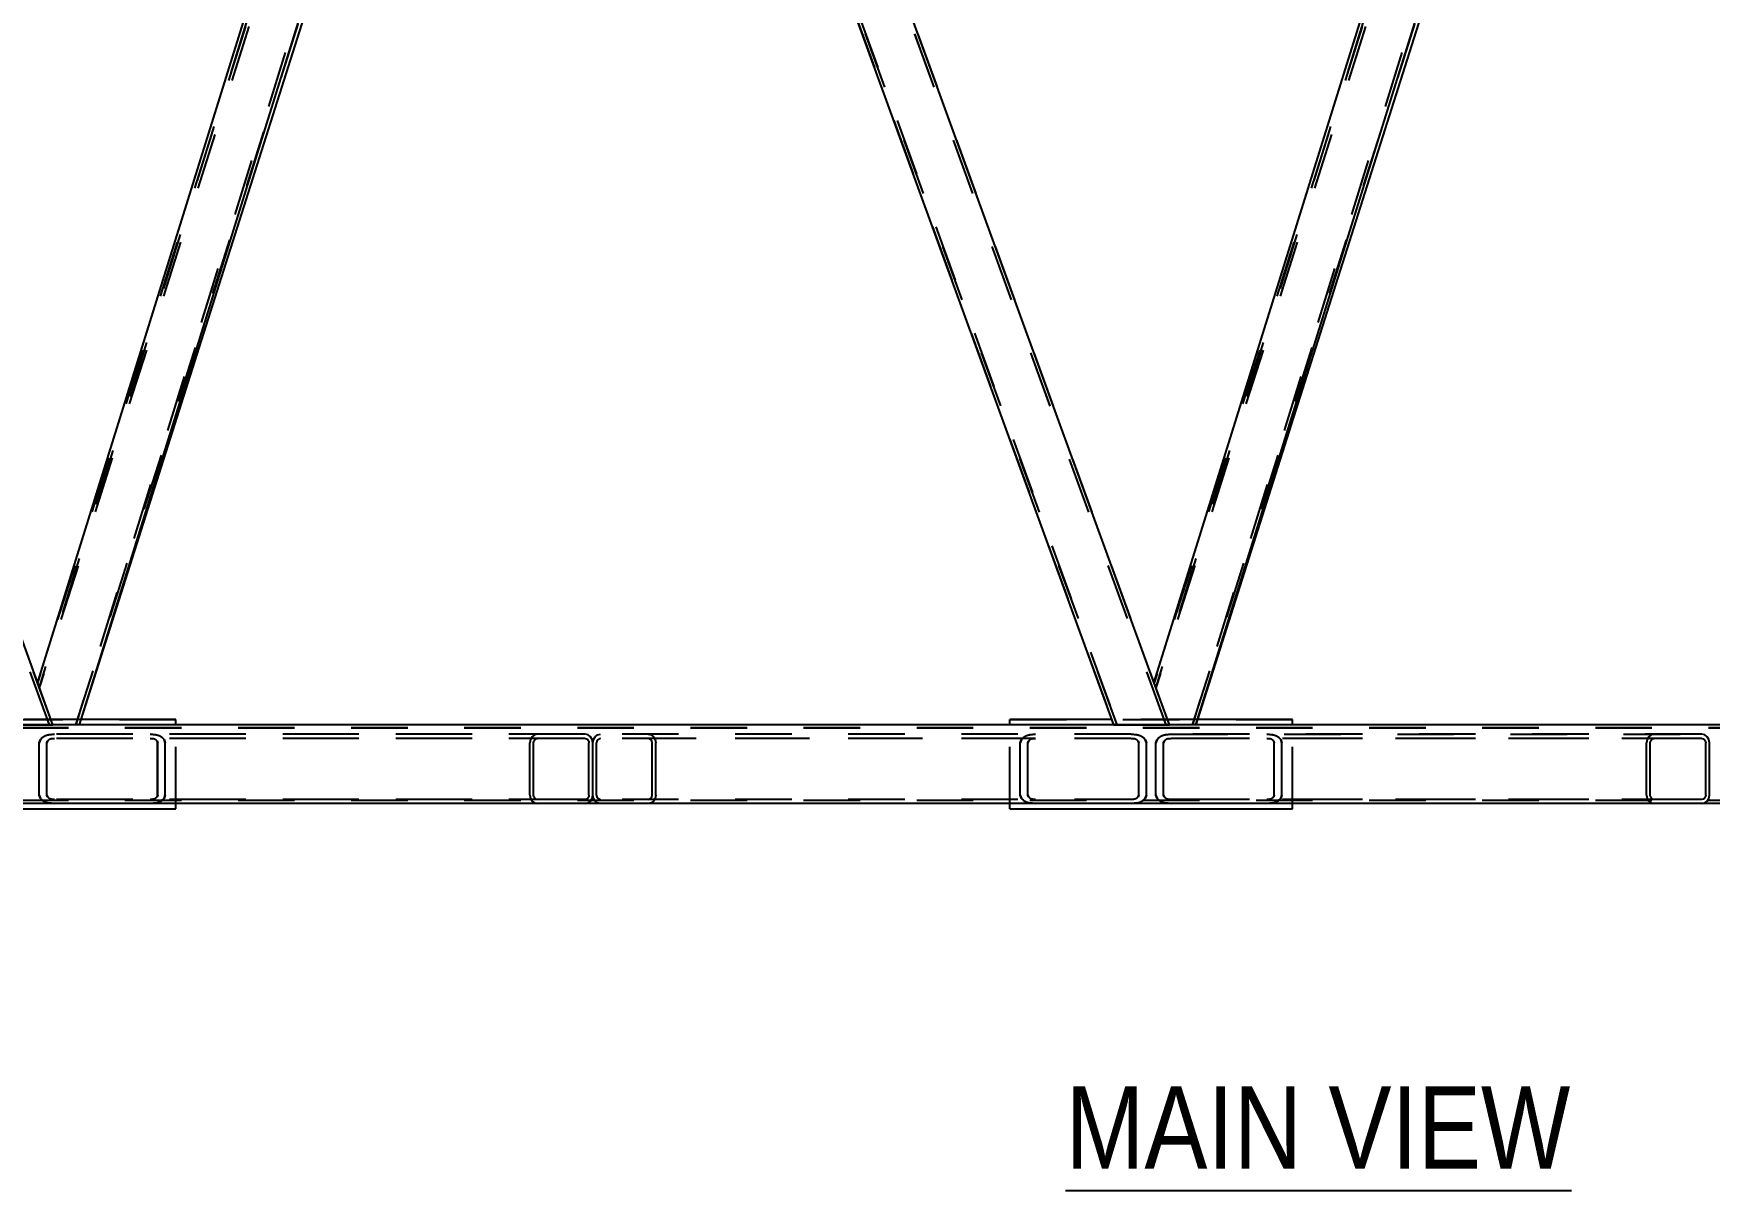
# Model space of a CAD drawing. Header units: millimetres. Extents: x -808 to 381, y -747 to 94.
# Drawn here: x 124.6 to 182.7, y -71.8 to -31.7 of the extents above; entities that cross this region are included whole.
import ezdxf

# ---------------------------------------------------------------- set-up
doc = ezdxf.new("R2010")
doc.units = ezdxf.units.MM
doc.linetypes.add('DXK_LINE_DOT2', pattern=[3.9198, 1.9599, -1.9599])
doc.styles.add('Arial Narrow', font='ARIALN.TTF', dxfattribs={"height": 0.2})

# ---------------------------------------------------------------- blocks, each defined once
blk = doc.blocks.new('Unknown-232923327-11 - 56149')
at = {"color": 30, "linetype": 'Continuous'}
blk.add_line((160.378, -71.753), (177.909, -71.753), dxfattribs=at)
at = {"color": 0, "linetype": 'Continuous'}
blk.add_wipeout([(177.909, -71.003), (177.909, -68.003), (160.378, -68.003), (160.378, -71.003)], dxfattribs=at)
at = {"color": 3, "linetype": 'Continuous', "style": 'Arial Narrow'}
blk.add_text('MAIN VIEW', height=2.8633, dxfattribs=at).set_placement((160.378, -71.003))
blk = doc.blocks.new('Part-232923327-56427 - 56149')
at = {"color": 2, "linetype": 'Continuous'}
for p, q in [((141.248, -1.2), (124.747, -54.139)), ((142.241, -1.2), (142.609, -2.21)), ((142.732, -2.548), (142.609, -2.21)), ((142.732, -2.548), (126.191, -55.616)), ((125.285, -55.616), (124.747, -54.139))]:
    blk.add_line(p, q, dxfattribs=at)
at = {"color": 7, "linetype": 'DXK_LINE_DOT2'}
for p, q in [((141.362, -1.2), (124.808, -54.308)), ((142.241, -1.2), (141.248, -1.2)), ((142.67, -2.379), (126.077, -55.616)), ((142.732, -2.548), (142.656, -2.34)), ((126.191, -55.616), (125.285, -55.616))]:
    blk.add_line(p, q, dxfattribs=at)
blk = doc.blocks.new('Part-232923327-56389 - 56149')
at = {"color": 7, "linetype": 'DXK_LINE_DOT2'}
for p, q in [((163.552, -56.123), (163.512, -56.235)), ((163.512, -58.053), (163.512, -56.235)), ((163.776, -56.235), (163.797, -56.179)), ((163.776, -58.053), (163.776, -56.235)), ((164.041, -55.944), (163.838, -55.966)), ((163.94, -56.1), (164.041, -56.089)), ((164.041, -55.944), (167.35, -55.944)), ((164.041, -55.944), (201.213, -55.944)), ((201.213, -56.089), (164.041, -56.089)), ((201.213, -56.089), (164.041, -56.089)), ((167.552, -55.966), (167.35, -55.944)), ((167.35, -56.089), (167.451, -56.1)), ((167.594, -56.179), (167.614, -56.235)), ((167.614, -58.053), (167.614, -56.235)), ((167.879, -56.235), (167.839, -56.123)), ((167.879, -58.053), (167.879, -56.235)), ((197.51, -56.235), (197.55, -56.123)), ((197.51, -58.053), (197.51, -56.235)), ((197.795, -56.179), (197.774, -56.235)), ((197.774, -58.053), (197.774, -56.235)), ((197.836, -55.966), (198.039, -55.944)), ((198.039, -56.089), (197.938, -56.1)), ((198.039, -55.944), (201.213, -55.944)), ((201.213, -58.344), (201.213, -55.944)), ((163.512, -58.053), (163.552, -58.164)), ((163.797, -58.108), (163.776, -58.053)), ((167.614, -58.053), (167.594, -58.108)), ((167.839, -58.164), (167.879, -58.053)), ((197.55, -58.164), (197.51, -58.053)), ((197.774, -58.053), (197.795, -58.108)), ((163.838, -58.322), (164.041, -58.344)), ((164.041, -58.198), (163.94, -58.187)), ((201.213, -58.198), (164.041, -58.198)), ((197.591, -58.198), (164.041, -58.198)), ((201.213, -58.344), (164.041, -58.344)), ((167.451, -58.187), (167.35, -58.198)), ((167.35, -58.344), (167.552, -58.322)), ((201.213, -58.198), (197.591, -58.198)), ((198.039, -58.344), (197.836, -58.322)), ((197.938, -58.187), (198.039, -58.198))]:
    blk.add_line(p, q, dxfattribs=at)
for centre, radius, start, end in [((163.92, -56.454), 0.495, 99.51817, 138.06374), ((163.981, -56.344), 0.248, 99.51817, 138.06374), ((167.41, -56.344), 0.248, 41.93627, 80.48185), ((167.47, -56.454), 0.495, 41.93627, 80.48185), ((197.918, -56.454), 0.495, 99.51817, 138.06374), ((197.979, -56.344), 0.248, 99.51817, 138.06374), ((163.92, -57.833), 0.495, 221.93627, 260.48185), ((163.981, -57.943), 0.248, 221.93627, 260.48185), ((167.41, -57.943), 0.248, 279.51817, 318.06374), ((167.47, -57.833), 0.495, 279.51817, 318.06374), ((197.918, -57.833), 0.495, 221.93627, 260.48185), ((197.979, -57.943), 0.248, 221.93627, 260.48185)]:
    blk.add_arc(centre, radius, start, end, dxfattribs=at)
blk = doc.blocks.new('Part-232923327-56391 - 56149')
at = {"color": 7, "linetype": 'DXK_LINE_DOT2'}
for p, q in [((124.855, -56.123), (124.814, -56.235)), ((124.814, -58.053), (124.814, -56.235)), ((125.079, -56.235), (125.099, -56.179)), ((125.079, -58.053), (125.079, -56.235)), ((125.344, -55.944), (125.141, -55.966)), ((125.242, -56.1), (125.344, -56.089)), ((162.65, -55.944), (125.344, -55.944)), ((162.65, -56.089), (125.344, -56.089)), ((159.342, -56.089), (125.344, -56.089)), ((128.855, -55.966), (128.652, -55.944)), ((128.652, -56.089), (128.753, -56.1)), ((128.897, -56.179), (128.917, -56.235)), ((128.917, -58.053), (128.917, -56.235)), ((129.182, -56.235), (129.141, -56.123)), ((129.182, -58.053), (129.182, -56.235)), ((158.812, -56.235), (158.853, -56.123)), ((158.812, -58.053), (158.812, -56.235)), ((159.097, -56.179), (159.077, -56.235)), ((159.077, -58.053), (159.077, -56.235)), ((159.139, -55.966), (159.342, -55.944)), ((159.342, -56.089), (159.24, -56.1)), ((162.65, -55.944), (162.853, -55.966)), ((162.751, -56.1), (162.65, -56.089)), ((162.915, -56.235), (162.895, -56.179)), ((162.915, -58.053), (162.915, -56.235)), ((163.139, -56.123), (163.18, -56.235)), ((163.18, -58.053), (163.18, -56.235)), ((124.814, -58.053), (124.855, -58.164)), ((125.099, -58.108), (125.079, -58.053)), ((128.917, -58.053), (128.897, -58.108)), ((129.141, -58.164), (129.182, -58.053)), ((158.853, -58.164), (158.812, -58.053)), ((159.077, -58.053), (159.097, -58.108)), ((162.895, -58.108), (162.915, -58.053)), ((163.18, -58.053), (163.139, -58.164)), ((125.141, -58.322), (125.344, -58.344)), ((125.344, -58.198), (125.242, -58.187)), ((162.65, -58.198), (125.344, -58.198)), ((162.65, -58.344), (125.344, -58.344)), ((159.341, -58.344), (125.344, -58.344)), ((128.753, -58.187), (128.652, -58.198)), ((128.652, -58.344), (128.855, -58.322)), ((159.342, -58.344), (159.139, -58.322)), ((159.24, -58.187), (159.342, -58.198)), ((162.65, -58.344), (159.341, -58.344)), ((162.65, -58.198), (162.751, -58.187)), ((162.853, -58.322), (162.65, -58.344))]:
    blk.add_line(p, q, dxfattribs=at)
for centre, radius, start, end in [((125.223, -56.454), 0.495, 99.51817, 138.06374), ((125.283, -56.344), 0.248, 99.51817, 138.06374), ((128.713, -56.344), 0.248, 41.93627, 80.48185), ((128.773, -56.454), 0.495, 41.93627, 80.48185), ((159.221, -56.454), 0.495, 99.51817, 138.06374), ((159.281, -56.344), 0.248, 99.51817, 138.06374), ((162.711, -56.344), 0.248, 41.93627, 80.48185), ((162.771, -56.454), 0.495, 41.93627, 80.48185), ((125.223, -57.833), 0.495, 221.93627, 260.48185), ((125.283, -57.943), 0.248, 221.93627, 260.48185), ((128.713, -57.943), 0.248, 279.51817, 318.06374), ((128.773, -57.833), 0.495, 279.51817, 318.06374), ((159.221, -57.833), 0.495, 221.93627, 260.48185), ((159.281, -57.943), 0.248, 221.93627, 260.48185), ((162.711, -57.943), 0.248, 279.51817, 318.06374), ((162.771, -57.833), 0.495, 279.51817, 318.06374)]:
    blk.add_arc(centre, radius, start, end, dxfattribs=at)
blk = doc.blocks.new('Part-232923327-56392 - 56149')
at = {"color": 7, "linetype": 'DXK_LINE_DOT2'}
for p, q in [((143.997, -56.235), (144.017, -56.123)), ((143.997, -58.053), (143.997, -56.235)), ((144.017, -56.123), (144.074, -56.029)), ((144.074, -56.029), (144.16, -55.966)), ((144.139, -56.179), (144.129, -56.235)), ((144.129, -58.053), (144.129, -56.235)), ((144.168, -56.132), (144.139, -56.179)), ((144.16, -55.966), (144.261, -55.944)), ((144.211, -56.1), (144.168, -56.132)), ((144.261, -56.089), (144.211, -56.1)), ((162.65, -55.944), (144.261, -55.944)), ((162.65, -56.089), (144.261, -56.089)), ((145.916, -55.944), (146.017, -55.966)), ((145.966, -56.1), (145.916, -56.089)), ((146.009, -56.132), (145.966, -56.1)), ((146.038, -56.179), (146.009, -56.132)), ((146.017, -55.966), (146.103, -56.029)), ((146.048, -56.235), (146.038, -56.179)), ((146.048, -58.053), (146.048, -56.235)), ((146.103, -56.029), (146.16, -56.123)), ((146.16, -56.123), (146.18, -56.235)), ((146.18, -58.053), (146.18, -56.235)), ((158.852, -56.123), (158.812, -56.235)), ((158.812, -58.053), (158.812, -56.235)), ((159.077, -56.235), (159.097, -56.179)), ((159.077, -58.053), (159.077, -56.235)), ((159.341, -55.944), (159.139, -55.966)), ((159.24, -56.1), (159.341, -56.089)), ((162.852, -55.966), (162.65, -55.944)), ((162.65, -56.089), (162.751, -56.1)), ((162.894, -56.179), (162.914, -56.235)), ((162.914, -58.053), (162.914, -56.235)), ((163.179, -56.235), (163.139, -56.123)), ((163.179, -58.053), (163.179, -56.235)), ((144.017, -58.164), (143.997, -58.053)), ((144.129, -58.053), (144.139, -58.108)), ((146.038, -58.108), (146.048, -58.053)), ((146.18, -58.053), (146.16, -58.164)), ((158.812, -58.053), (158.852, -58.164)), ((159.097, -58.108), (159.077, -58.053)), ((162.914, -58.053), (162.894, -58.108)), ((163.139, -58.164), (163.179, -58.053)), ((144.074, -58.258), (144.017, -58.164)), ((144.16, -58.322), (144.074, -58.258)), ((144.139, -58.108), (144.168, -58.156)), ((144.261, -58.344), (144.16, -58.322)), ((144.168, -58.156), (144.211, -58.187)), ((144.211, -58.187), (144.261, -58.198)), ((162.65, -58.198), (144.261, -58.198)), ((159.341, -58.344), (144.261, -58.344)), ((145.916, -58.198), (145.966, -58.187)), ((146.017, -58.322), (145.916, -58.344)), ((162.65, -58.344), (145.916, -58.344)), ((145.966, -58.187), (146.009, -58.156)), ((146.009, -58.156), (146.038, -58.108)), ((146.103, -58.258), (146.017, -58.322)), ((146.16, -58.164), (146.103, -58.258)), ((159.139, -58.322), (159.341, -58.344)), ((159.341, -58.198), (159.24, -58.187)), ((162.751, -58.187), (162.65, -58.198)), ((162.65, -58.344), (162.852, -58.322))]:
    blk.add_line(p, q, dxfattribs=at)
for centre, radius, start, end in [((159.221, -56.454), 0.495, 99.51817, 138.06374), ((159.281, -56.344), 0.248, 99.51817, 138.06374), ((162.71, -56.344), 0.248, 41.93627, 80.48185), ((162.77, -56.454), 0.495, 41.93627, 80.48185), ((159.221, -57.833), 0.495, 221.93627, 260.48185), ((159.281, -57.943), 0.248, 221.93627, 260.48185), ((162.71, -57.943), 0.248, 279.51817, 318.06374), ((162.77, -57.833), 0.495, 279.51817, 318.06374)]:
    blk.add_arc(centre, radius, start, end, dxfattribs=at)
blk = doc.blocks.new('Part-232923327-56401 - 56149')
at = {"color": 7, "linetype": 'DXK_LINE_DOT2'}
for p, q in [((182.992, -1.526), (181.057, -1.526)), ((181.057, -1.526), (200.745, -55.617)), ((181.173, -1.526), (200.861, -55.617)), ((202.563, -55.617), (182.876, -1.526)), ((202.679, -55.617), (182.992, -1.526)), ((200.745, -55.617), (202.679, -55.617))]:
    blk.add_line(p, q, dxfattribs=at)
blk = doc.blocks.new('Part-232923327-56402 - 56149')
at = {"color": 7, "linetype": 'DXK_LINE_DOT2'}
for p, q in [((144.295, -1.526), (142.36, -1.526)), ((142.36, -1.526), (162.047, -55.617)), ((142.476, -1.526), (162.163, -55.617)), ((163.866, -55.617), (144.179, -1.526)), ((163.982, -55.617), (144.295, -1.526)), ((162.047, -55.617), (163.982, -55.617))]:
    blk.add_line(p, q, dxfattribs=at)
blk = doc.blocks.new('Part-232923327-56403 - 56149')
at = {"color": 7, "linetype": 'DXK_LINE_DOT2'}
for p, q in [((105.597, -1.526), (103.662, -1.526)), ((103.662, -1.526), (123.35, -55.617)), ((103.778, -1.526), (123.466, -55.617)), ((125.169, -55.617), (105.481, -1.526)), ((125.285, -55.617), (105.597, -1.526)), ((123.35, -55.617), (125.285, -55.617))]:
    blk.add_line(p, q, dxfattribs=at)
blk = doc.blocks.new('Part-232923327-56408 - 56149')
at = {"color": 7, "linetype": 'DXK_LINE_DOT2'}
for p, q in [((180.142, -1.526), (163.452, -54.16)), ((180.257, -1.526), (163.513, -54.328)), ((181.057, -1.526), (180.142, -1.526)), ((181.588, -2.983), (181.057, -1.526)), ((164.783, -55.617), (181.526, -2.815)), ((163.982, -55.617), (163.452, -54.16)), ((164.897, -55.617), (163.982, -55.617)), ((164.955, -55.435), (164.897, -55.617))]:
    blk.add_line(p, q, dxfattribs=at)
at = {"color": 2, "linetype": 'Continuous'}
blk.add_line((181.588, -2.983), (164.955, -55.435), dxfattribs=at)
blk = doc.blocks.new('Part-232923327-56409 - 56149')
at = {"color": 7, "linetype": 'DXK_LINE_DOT2'}
for p, q in [((141.445, -1.526), (124.754, -54.16)), ((141.559, -1.526), (124.816, -54.328)), ((142.36, -1.526), (141.445, -1.526)), ((142.89, -2.983), (142.36, -1.526)), ((126.085, -55.617), (142.829, -2.815)), ((125.285, -55.617), (124.754, -54.16)), ((126.2, -55.617), (125.285, -55.617)), ((126.257, -55.435), (126.2, -55.617))]:
    blk.add_line(p, q, dxfattribs=at)
at = {"color": 2, "linetype": 'Continuous'}
blk.add_line((142.89, -2.983), (126.257, -55.435), dxfattribs=at)
blk = doc.blocks.new('Part-232923327-56416 - 56149')
at = {"color": 7, "linetype": 'DXK_LINE_DOT2'}
for p, q in [((182.874, -1.2), (180.939, -1.2)), ((181.429, -2.548), (180.939, -1.2)), ((200.861, -55.616), (181.055, -1.2)), ((202.563, -55.616), (182.757, -1.2)), ((202.679, -55.616), (202.142, -54.139)), ((200.745, -55.616), (202.679, -55.616))]:
    blk.add_line(p, q, dxfattribs=at)
at = {"color": 2, "linetype": 'Continuous'}
for p, q in [((202.142, -54.139), (182.874, -1.2)), ((200.745, -55.616), (181.429, -2.548))]:
    blk.add_line(p, q, dxfattribs=at)
blk = doc.blocks.new('Part-232923327-56418 - 56149')
at = {"color": 7, "linetype": 'DXK_LINE_DOT2'}
for p, q in [((144.176, -1.2), (142.241, -1.2)), ((142.732, -2.548), (142.241, -1.2)), ((162.163, -55.616), (142.357, -1.2)), ((163.866, -55.616), (144.06, -1.2)), ((163.982, -55.616), (163.444, -54.139)), ((162.047, -55.616), (163.982, -55.616))]:
    blk.add_line(p, q, dxfattribs=at)
at = {"color": 2, "linetype": 'Continuous'}
for p, q in [((163.444, -54.139), (144.176, -1.2)), ((162.047, -55.616), (142.732, -2.548))]:
    blk.add_line(p, q, dxfattribs=at)
blk = doc.blocks.new('Part-232923327-56420 - 56149')
at = {"color": 7, "linetype": 'DXK_LINE_DOT2'}
for p, q in [((105.479, -1.2), (103.544, -1.2)), ((104.035, -2.548), (103.544, -1.2)), ((123.466, -55.616), (103.66, -1.2)), ((125.169, -55.616), (105.363, -1.2)), ((125.285, -55.616), (124.747, -54.139)), ((123.35, -55.616), (125.285, -55.616))]:
    blk.add_line(p, q, dxfattribs=at)
at = {"color": 2, "linetype": 'Continuous'}
for p, q in [((124.747, -54.139), (105.479, -1.2)), ((123.35, -55.616), (104.035, -2.548))]:
    blk.add_line(p, q, dxfattribs=at)
blk = doc.blocks.new('Part-232923327-56426 - 56149')
at = {"color": 2, "linetype": 'Continuous'}
for p, q in [((179.945, -1.2), (163.444, -54.139)), ((180.939, -1.2), (181.306, -2.21)), ((181.429, -2.548), (181.306, -2.21)), ((181.429, -2.548), (164.888, -55.616)), ((163.982, -55.616), (163.444, -54.139))]:
    blk.add_line(p, q, dxfattribs=at)
at = {"color": 7, "linetype": 'DXK_LINE_DOT2'}
for p, q in [((180.059, -1.2), (163.506, -54.308)), ((180.939, -1.2), (179.945, -1.2)), ((181.368, -2.379), (164.774, -55.616)), ((181.429, -2.548), (181.353, -2.34)), ((164.888, -55.616), (163.982, -55.616))]:
    blk.add_line(p, q, dxfattribs=at)
blk = doc.blocks.new('Part-232923327-56450 - 56149')
at = {"color": 7, "linetype": 'DXK_LINE_DOT2'}
for p, q in [((163.511, -56.235), (163.552, -56.123)), ((163.511, -58.053), (163.511, -56.235)), ((163.796, -56.179), (163.776, -56.235)), ((163.776, -58.053), (163.776, -56.235)), ((163.838, -55.966), (164.041, -55.944)), ((164.041, -56.089), (163.939, -56.1)), ((182.429, -55.944), (164.041, -55.944)), ((182.429, -56.089), (164.041, -56.089)), ((167.349, -55.944), (167.552, -55.966)), ((167.45, -56.1), (167.349, -56.089)), ((167.614, -56.235), (167.594, -56.179)), ((167.614, -58.053), (167.614, -56.235)), ((167.838, -56.123), (167.878, -56.235)), ((167.878, -58.053), (167.878, -56.235)), ((180.531, -56.123), (180.51, -56.235)), ((180.51, -58.053), (180.51, -56.235)), ((180.588, -56.029), (180.531, -56.123)), ((180.674, -55.966), (180.588, -56.029)), ((180.643, -56.235), (180.653, -56.179)), ((180.643, -58.053), (180.643, -56.235)), ((180.653, -56.179), (180.682, -56.132)), ((180.775, -55.944), (180.674, -55.966)), ((180.682, -56.132), (180.725, -56.1)), ((180.725, -56.1), (180.775, -56.089)), ((182.531, -55.966), (182.429, -55.944)), ((182.429, -56.089), (182.48, -56.1)), ((182.48, -56.1), (182.523, -56.132)), ((182.523, -56.132), (182.552, -56.179)), ((182.617, -56.029), (182.531, -55.966)), ((182.552, -56.179), (182.562, -56.235)), ((182.562, -58.053), (182.562, -56.235)), ((182.674, -56.123), (182.617, -56.029)), ((182.694, -56.235), (182.674, -56.123)), ((182.694, -58.053), (182.694, -56.235)), ((163.552, -58.164), (163.511, -58.053)), ((163.776, -58.053), (163.796, -58.108)), ((167.594, -58.108), (167.614, -58.053)), ((167.878, -58.053), (167.838, -58.164)), ((180.51, -58.053), (180.531, -58.164)), ((180.653, -58.108), (180.643, -58.053)), ((182.562, -58.053), (182.552, -58.108)), ((182.674, -58.164), (182.694, -58.053)), ((164.041, -58.344), (163.838, -58.322)), ((163.939, -58.187), (164.041, -58.198)), ((182.429, -58.198), (164.041, -58.198)), ((182.429, -58.344), (164.041, -58.344)), ((167.349, -58.198), (167.45, -58.187)), ((167.552, -58.322), (167.349, -58.344)), ((180.531, -58.164), (180.588, -58.258)), ((180.588, -58.258), (180.674, -58.322)), ((180.682, -58.156), (180.653, -58.108)), ((180.674, -58.322), (180.775, -58.344)), ((180.725, -58.187), (180.682, -58.156)), ((180.775, -58.198), (180.725, -58.187)), ((182.48, -58.187), (182.429, -58.198)), ((182.429, -58.344), (182.531, -58.322)), ((182.523, -58.156), (182.48, -58.187)), ((182.552, -58.108), (182.523, -58.156)), ((182.531, -58.322), (182.617, -58.258)), ((182.617, -58.258), (182.674, -58.164))]:
    blk.add_line(p, q, dxfattribs=at)
for centre, radius, start, end in [((163.92, -56.454), 0.495, 99.51817, 138.06374), ((163.98, -56.344), 0.248, 99.51817, 138.06374), ((167.409, -56.344), 0.248, 41.93627, 80.48185), ((167.47, -56.454), 0.495, 41.93627, 80.48185), ((163.92, -57.833), 0.495, 221.93627, 260.48185), ((163.98, -57.943), 0.248, 221.93627, 260.48185), ((167.409, -57.943), 0.248, 279.51817, 318.06374), ((167.47, -57.833), 0.495, 279.51817, 318.06374)]:
    blk.add_arc(centre, radius, start, end, dxfattribs=at)
blk = doc.blocks.new('Part-232923327-56451 - 56149')
at = {"color": 7, "linetype": 'DXK_LINE_DOT2'}
for p, q in [((124.814, -56.235), (124.854, -56.123)), ((124.814, -58.053), (124.814, -56.235)), ((125.099, -56.179), (125.079, -56.235)), ((125.079, -58.053), (125.079, -56.235)), ((125.141, -55.966), (125.343, -55.944)), ((125.343, -56.089), (125.242, -56.1)), ((143.732, -55.944), (125.343, -55.944)), ((143.732, -56.089), (125.343, -56.089)), ((128.652, -55.944), (128.854, -55.966)), ((128.753, -56.1), (128.652, -56.089)), ((128.916, -56.235), (128.896, -56.179)), ((128.916, -58.053), (128.916, -56.235)), ((129.141, -56.123), (129.181, -56.235)), ((129.181, -58.053), (129.181, -56.235)), ((141.833, -56.123), (141.813, -56.235)), ((141.813, -58.053), (141.813, -56.235)), ((141.891, -56.029), (141.833, -56.123)), ((141.977, -55.966), (141.891, -56.029)), ((141.945, -56.235), (141.956, -56.179)), ((141.945, -58.053), (141.945, -56.235)), ((141.956, -56.179), (141.984, -56.132)), ((142.078, -55.944), (141.977, -55.966)), ((141.984, -56.132), (142.027, -56.1)), ((142.027, -56.1), (142.078, -56.089)), ((143.833, -55.966), (143.732, -55.944)), ((143.732, -56.089), (143.783, -56.1)), ((143.783, -56.1), (143.826, -56.132)), ((143.826, -56.132), (143.854, -56.179)), ((143.919, -56.029), (143.833, -55.966)), ((143.854, -56.179), (143.864, -56.235)), ((143.864, -58.053), (143.864, -56.235)), ((143.977, -56.123), (143.919, -56.029)), ((143.997, -56.235), (143.977, -56.123)), ((143.997, -58.053), (143.997, -56.235)), ((124.854, -58.164), (124.814, -58.053)), ((125.079, -58.053), (125.099, -58.108)), ((128.896, -58.108), (128.916, -58.053)), ((129.181, -58.053), (129.141, -58.164)), ((141.813, -58.053), (141.833, -58.164)), ((141.956, -58.108), (141.945, -58.053)), ((143.864, -58.053), (143.854, -58.108)), ((143.977, -58.164), (143.997, -58.053)), ((125.343, -58.344), (125.141, -58.322)), ((125.242, -58.187), (125.343, -58.198)), ((143.732, -58.198), (125.343, -58.198)), ((143.732, -58.344), (125.343, -58.344)), ((128.652, -58.198), (128.753, -58.187)), ((128.854, -58.322), (128.652, -58.344)), ((141.833, -58.164), (141.891, -58.258)), ((141.891, -58.258), (141.977, -58.322)), ((141.984, -58.156), (141.956, -58.108)), ((141.977, -58.322), (142.078, -58.344)), ((142.027, -58.187), (141.984, -58.156)), ((142.078, -58.198), (142.027, -58.187)), ((143.783, -58.187), (143.732, -58.198)), ((143.732, -58.344), (143.833, -58.322)), ((143.826, -58.156), (143.783, -58.187)), ((143.854, -58.108), (143.826, -58.156)), ((143.833, -58.322), (143.919, -58.258)), ((143.919, -58.258), (143.977, -58.164))]:
    blk.add_line(p, q, dxfattribs=at)
for centre, radius, start, end in [((125.223, -56.454), 0.495, 99.51817, 138.06374), ((125.283, -56.344), 0.248, 99.51817, 138.06374), ((128.712, -56.344), 0.248, 41.93627, 80.48185), ((128.772, -56.454), 0.495, 41.93627, 80.48185), ((125.223, -57.833), 0.495, 221.93627, 260.48185), ((125.283, -57.943), 0.248, 221.93627, 260.48185), ((128.712, -57.943), 0.248, 279.51817, 318.06374), ((128.772, -57.833), 0.495, 279.51817, 318.06374)]:
    blk.add_arc(centre, radius, start, end, dxfattribs=at)
blk = doc.blocks.new('Part-232923327-56474 - 56149')
at = {"color": 7, "linetype": 'DXK_LINE_DOT2'}
for p, q in [((158.449, -58.526), (158.449, -55.435)), ((158.449, -55.435), (168.242, -55.435)), ((168.242, -58.526), (168.242, -55.435)), ((158.449, -58.526), (168.242, -58.526))]:
    blk.add_line(p, q, dxfattribs=at)
blk = doc.blocks.new('Part-232923327-56475 - 56149')
at = {"color": 7, "linetype": 'DXK_LINE_DOT2'}
for p, q in [((119.751, -58.526), (119.751, -55.435)), ((119.751, -55.435), (129.545, -55.435)), ((129.545, -58.526), (129.545, -55.435)), ((119.751, -58.526), (129.545, -58.526))]:
    blk.add_line(p, q, dxfattribs=at)
blk = doc.blocks.new('Part-232923327-56480 - 56149')
at = {"color": 2, "linetype": 'Continuous'}
for p, q in [((119.751, -55.616), (119.751, -55.435)), ((123.284, -55.435), (119.751, -55.435)), ((129.545, -55.435), (126.247, -55.435)), ((129.545, -55.616), (129.545, -55.435)), ((119.751, -58.526), (119.751, -58.344)), ((119.751, -58.526), (129.545, -58.526)), ((129.545, -58.526), (129.545, -58.344))]:
    blk.add_line(p, q, dxfattribs=at)
at = {"color": 7, "linetype": 'DXK_LINE_DOT2'}
for p, q in [((119.751, -58.344), (119.751, -55.616)), ((126.247, -55.435), (123.284, -55.435)), ((129.545, -58.344), (129.545, -55.616))]:
    blk.add_line(p, q, dxfattribs=at)
blk = doc.blocks.new('Part-232923327-56481 - 56149')
at = {"color": 2, "linetype": 'Continuous'}
for p, q in [((158.448, -55.616), (158.448, -55.435)), ((161.981, -55.435), (158.448, -55.435)), ((168.243, -55.435), (164.945, -55.435)), ((168.243, -55.616), (168.243, -55.435)), ((158.448, -58.526), (158.448, -58.344)), ((158.448, -58.526), (168.243, -58.526)), ((168.243, -58.526), (168.243, -58.344))]:
    blk.add_line(p, q, dxfattribs=at)
at = {"color": 7, "linetype": 'DXK_LINE_DOT2'}
for p, q in [((158.448, -58.344), (158.448, -55.616)), ((164.945, -55.435), (161.981, -55.435)), ((168.243, -58.344), (168.243, -55.616))]:
    blk.add_line(p, q, dxfattribs=at)
blk = doc.blocks.new('Part-232923327-56524 - 56149')
at = {"color": 7, "linetype": 'DXK_LINE_DOT2'}
for p, q in [((325.733, -55.725), (18.16, -55.725)), ((325.733, -58.235), (18.16, -58.235))]:
    blk.add_line(p, q, dxfattribs=at)
at = {"color": 2, "linetype": 'Continuous'}
for p, q in [((325.733, -55.616), (19.978, -55.616)), ((325.733, -58.344), (19.978, -58.344))]:
    blk.add_line(p, q, dxfattribs=at)
blk = doc.blocks.new('Part-232923327-56525 - 56149')
at = {"color": 7, "linetype": 'DXK_LINE_DOT2'}
for p, q in [((325.733, -55.617), (21.063, -55.617)), ((325.733, -55.726), (21.063, -55.726)), ((325.733, -58.235), (21.063, -58.235)), ((325.733, -58.344), (42.356, -58.344)), ((129.545, -58.344), (119.751, -58.344)), ((168.243, -58.344), (158.448, -58.344))]:
    blk.add_line(p, q, dxfattribs=at)
at = {"color": 2, "linetype": 'Continuous'}
for p, q in [((158.448, -58.344), (129.545, -58.344)), ((197.146, -58.344), (168.243, -58.344))]:
    blk.add_line(p, q, dxfattribs=at)

msp = doc.modelspace()

# ---------------------------------------------------------------- block references
for name in ['Part-232923327-56420 - 56149', 'Part-232923327-56403 - 56149', 'Part-232923327-56427 - 56149', 'Part-232923327-56409 - 56149', 'Part-232923327-56418 - 56149', 'Part-232923327-56402 - 56149', 'Part-232923327-56426 - 56149', 'Part-232923327-56408 - 56149', 'Part-232923327-56416 - 56149', 'Part-232923327-56401 - 56149', 'Part-232923327-56524 - 56149', 'Part-232923327-56525 - 56149', 'Part-232923327-56475 - 56149', 'Part-232923327-56480 - 56149', 'Part-232923327-56481 - 56149', 'Part-232923327-56474 - 56149', 'Part-232923327-56391 - 56149', 'Part-232923327-56451 - 56149', 'Part-232923327-56392 - 56149', 'Part-232923327-56450 - 56149', 'Part-232923327-56389 - 56149', 'Unknown-232923327-11 - 56149']:
    msp.add_blockref(name, (0, 0))

doc.saveas('drawing.dxf')
